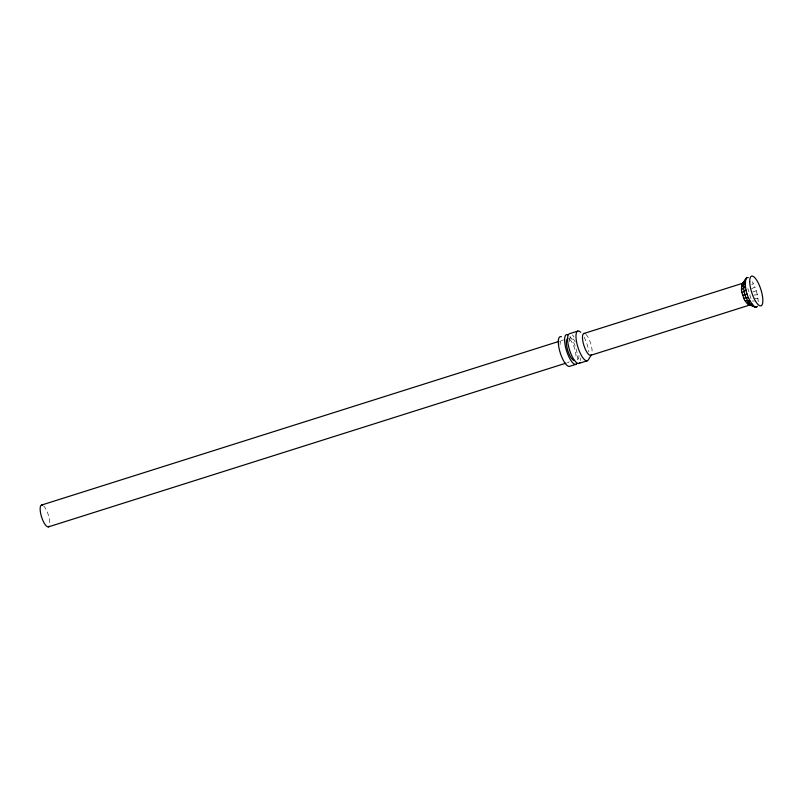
<?xml version="1.0" encoding="UTF-8"?>
<svg xmlns="http://www.w3.org/2000/svg" width="803" height="803" viewBox="0 0 803 803"><rect width="100%" height="100%" fill="white"/><g stroke="black" fill="none" stroke-linecap="round" stroke-linejoin="round"><path stroke-width="0.6" stroke-dasharray="4.01 3.01" d="M751.809 284.754L753.304 283.579L751.598 280.769M751.658 288.759L754.9 287.002L753.304 283.579M752.802 291.911L756.285 290.786L754.9 287.002M561.387 340.623L563.495 339.95M568.695 338.304L570.672 337.682M753.696 295.163L757.359 294.681L758.303 301.747M752.25 301.005L754.489 301.045M758.042 298.425L750.935 298.535L747.844 288.478M756.285 290.786L757.359 294.681M43.623 505.96A11.443 3.543 72.4 0 1 49.666 524.831M560.052 344.648A11.443 3.543 72.4 0 1 562.371 340.683M569.106 361.731A11.443 3.543 72.4 0 1 567.38 362.344M585.939 334.389A11.443 3.543 72.4 0 1 591.982 353.26M584.112 337.109A15.578 4.818 72.4 0 1 588.86 351.945M569.909 336.437A15.578 4.818 72.4 0 1 577.578 361.551M569.849 339.488A11.443 3.543 72.4 0 1 575.881 358.359M572.318 334.921A15.578 4.818 72.4 0 1 574.015 336.949M580.73 357.927A15.578 4.818 72.4 0 1 580.539 360.617M578.983 355.438A11.443 3.543 72.4 0 1 575.51 358.6M569.337 341.707A11.443 3.543 72.4 0 1 575.309 342.108"/><path stroke-width="1.2" d="M757.5 306.314L756.486 307.228C749.972 305.762 744.04 302.872 742.966 295.293C739.473 288.478 742.464 282.586 746.991 277.557L748.326 277.647M756.486 307.228L755.141 307.147C747.633 300.362 743.929 288.357 745.977 278.48L746.991 277.557M745.977 278.48C740.557 287.655 745.355 302.841 755.141 307.147M745.355 280.347L741.621 285.276M745.164 283.047L741.48 287.243M745.425 286.37L741.671 289.692M742.072 283.901L745.064 280.899M746.117 290.114L742.183 292.433M577.809 331.087L569.407 333.737A15.578 4.818 72.4 0 0 570.271 352.105A15.578 4.818 72.4 0 0 579.917 362.484M41.485 505.087L558.998 341.375M583.811 333.526L742.815 283.218M48.461 526.878L565.964 363.157M590.777 355.307L749.791 305.01L751.909 305.411M575.942 364.351L569.618 366.349A15.578 4.818 72.4 0 1 559.751 351.172A15.578 4.818 72.4 0 1 561.468 336.768M578.903 363.408L587.294 360.758M742.966 295.293L747.191 294.008M743.98 298.074L748.577 297.793M745.154 300.583L750.173 301.205M748.808 304.939L749.791 305.01M746.409 302.651L751.879 304.026M747.653 304.136L753.575 306.053M49.204 526.196A11.443 3.543 72.4 0 1 41.636 517.162A11.443 3.543 72.4 0 1 42.469 505.157M584.795 333.586A11.443 3.543 72.4 0 0 583.952 345.601A11.443 3.543 72.4 0 0 591.52 354.635L588.318 359.834A15.578 4.818 72.4 0 1 577.427 345.581A15.578 4.818 72.4 0 1 580.71 332.261M576.955 363.428A15.578 4.818 72.4 0 1 566.647 351.122A15.578 4.818 72.4 0 1 567.781 334.761M574.677 360.406A11.443 3.543 72.4 0 1 567.862 350.69A11.443 3.543 72.4 0 1 567.711 338.615M749.711 281.602A15.578 4.818 72.4 0 0 759.688 305.702A15.578 4.818 72.4 0 0 759.437 285.567A15.578 4.818 72.4 0 0 749.711 281.602"/></g></svg>
